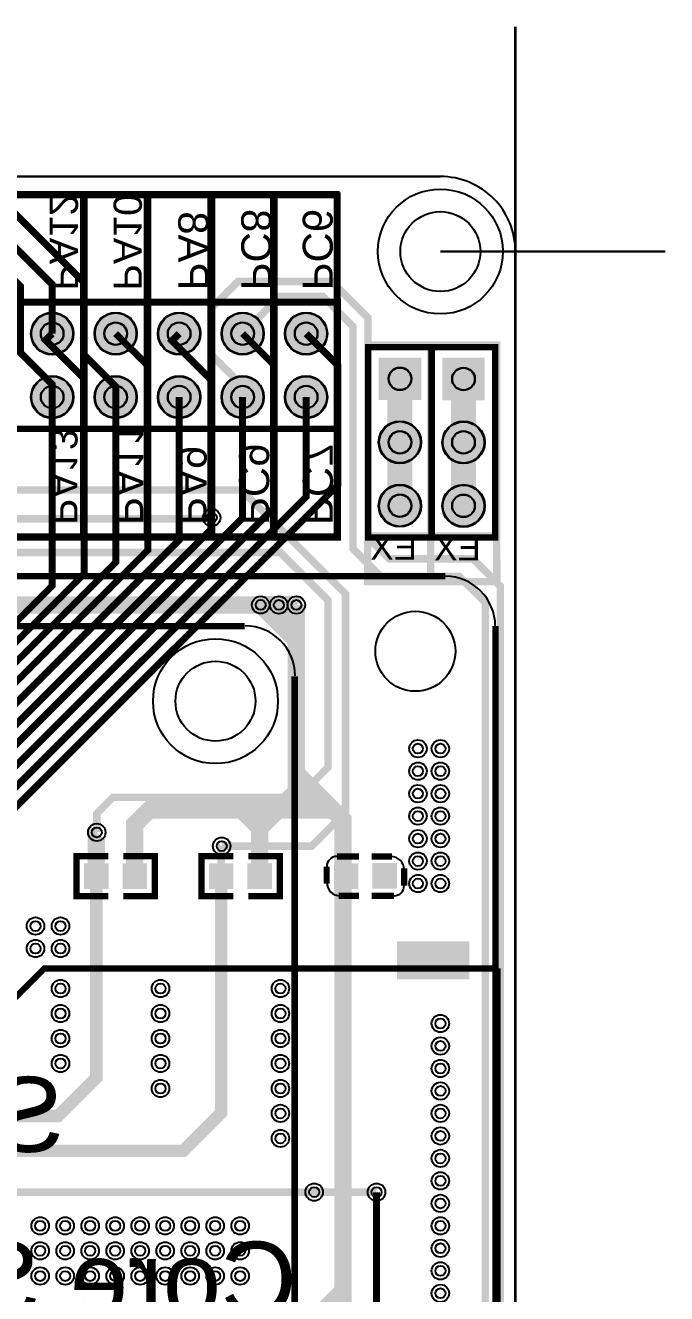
# Model space of a CAD drawing. Header units: millimetres. Extents: x -2 to 136, y -52 to 51.
# Drawn here: x 110.4 to 136.1, y 0.3 to 51.1 of the extents above; entities that cross this region are included whole.
import ezdxf

# ---------------------------------------------------------------- set-up
doc = ezdxf.new("R2010")
doc.units = ezdxf.units.MM
for name, color, linetype, true_color in [('BoardOutline', 7, 'Continuous', 0xff00ff), ('BottomLayer', 7, 'Continuous', 0x0000ff), ('BottomSilkLayer', 7, 'Continuous', 0x808000), ('BottomSolderLayer', 7, 'Continuous', 0xaa00ff), ('Document', 7, 'Continuous', 0xffffff), ('Hole', 7, 'Continuous', 0x222222), ('Multi-Layer', 7, 'Continuous', 0xc0c0c0), ('TopLayer', 7, 'Continuous', 0xff0000), ('TopPasterLayer', 7, 'Continuous', 0x808080), ('TopSilkLayer', 7, 'Continuous', 0xffff00), ('TopSolderLayer', 7, 'Continuous', 0x800080)]:
    doc.layers.add(name, color=color, linetype=linetype, true_color=true_color)
doc.styles.get("Standard").update_dxf_attribs({"font": 'arial.ttf'})

msp = doc.modelspace()

# ---------------------------------------------------------------- hatches: boundary and pattern name
at = {"layer": 'BottomSolderLayer'}
for points in [[(110.617, 38.712, 1), (112.319, 38.712, 1)], [(113.157, 38.712, 1), (114.859, 38.712, 1)], [(115.697, 38.712, 1), (117.399, 38.712, 1)], [(118.237, 38.712, 1), (119.939, 38.712, 1)], [(120.777, 38.712, 1), (122.479, 38.712, 1)], [(124.529, 37.755), (126.231, 37.755), (126.231, 36.053), (124.529, 36.053)], [(127.074, 37.75), (128.776, 37.75), (128.776, 36.048), (127.074, 36.048)], [(110.617, 36.172, 1), (112.319, 36.172, 1)], [(113.157, 36.172, 1), (114.859, 36.172, 1)], [(115.697, 36.172, 1), (117.399, 36.172, 1)], [(118.237, 36.172, 1), (119.939, 36.172, 1)], [(120.777, 36.172, 1), (122.479, 36.172, 1)], [(124.529, 34.364, 1), (126.231, 34.364, 1)], [(127.074, 34.359, 1), (128.776, 34.359, 1)], [(124.529, 31.824, 1), (126.231, 31.824, 1)], [(127.074, 31.819, 1), (128.776, 31.819, 1)]]:
    msp.add_hatch(color=256, dxfattribs=at).paths.add_polyline_path(points)
at = {"layer": 'Multi-Layer'}
for points in [[(110.643, 38.712, 1), (112.294, 38.712, 1)], [(113.183, 38.712, 1), (114.834, 38.712, 1)], [(115.723, 38.712, 1), (117.374, 38.712, 1)], [(118.263, 38.712, 1), (119.914, 38.712, 1)], [(120.803, 38.712, 1), (122.454, 38.712, 1)], [(124.554, 37.729), (126.205, 37.729), (126.205, 36.078), (124.554, 36.078)], [(127.099, 37.724), (128.75, 37.724), (128.75, 36.073), (127.099, 36.073)], [(110.643, 36.172, 1), (112.294, 36.172, 1)], [(113.183, 36.172, 1), (114.834, 36.172, 1)], [(115.723, 36.172, 1), (117.374, 36.172, 1)], [(118.263, 36.172, 1), (119.914, 36.172, 1)], [(120.803, 36.172, 1), (122.454, 36.172, 1)], [(124.554, 34.364, 1), (126.205, 34.364, 1)], [(127.099, 34.359, 1), (128.75, 34.359, 1)], [(124.554, 31.824, 1), (126.205, 31.824, 1)], [(127.099, 31.819, 1), (128.75, 31.819, 1)]]:
    msp.add_hatch(color=256, dxfattribs=at).paths.add_polyline_path(points)
at = {"layer": 'TopLayer'}
for points in [[(113.695, 16.505), (112.766, 16.505), (112.766, 17.485), (113.695, 17.485)], [(115.237, 16.505), (114.307, 16.505), (114.307, 17.485), (115.237, 17.485)], [(118.694, 16.505), (117.764, 16.505), (117.764, 17.485), (118.694, 17.485)], [(120.236, 16.505), (119.306, 16.505), (119.306, 17.485), (120.236, 17.485)], [(122.764, 17.49), (123.694, 17.49), (123.694, 16.511), (122.764, 16.511)], [(124.306, 17.496), (125.235, 17.496), (125.235, 16.516), (124.306, 16.516)], [(125.309, 12.88), (125.309, 14.38), (128.109, 14.38), (128.109, 12.88)]]:
    msp.add_hatch(color=256, dxfattribs=at).paths.add_polyline_path(points)
at = {"layer": 'TopPasterLayer'}
for points in [[(113.695, 16.505), (112.766, 16.505), (112.766, 17.485), (113.695, 17.485)], [(115.237, 16.505), (114.307, 16.505), (114.307, 17.485), (115.237, 17.485)], [(118.694, 16.505), (117.764, 16.505), (117.764, 17.485), (118.694, 17.485)], [(120.236, 16.505), (119.306, 16.505), (119.306, 17.485), (120.236, 17.485)], [(122.764, 17.49), (123.694, 17.49), (123.694, 16.511), (122.764, 16.511)], [(124.306, 17.496), (125.235, 17.496), (125.235, 16.516), (124.306, 16.516)], [(125.309, 12.88), (125.309, 14.38), (128.109, 14.38), (128.109, 12.88)]]:
    msp.add_hatch(color=256, dxfattribs=at).paths.add_polyline_path(points)
at = {"layer": 'TopSolderLayer'}
for points in [[(110.617, 38.712, 1), (112.319, 38.712, 1)], [(113.157, 38.712, 1), (114.859, 38.712, 1)], [(115.697, 38.712, 1), (117.399, 38.712, 1)], [(118.237, 38.712, 1), (119.939, 38.712, 1)], [(120.777, 38.712, 1), (122.479, 38.712, 1)], [(124.529, 37.755), (126.231, 37.755), (126.231, 36.053), (124.529, 36.053)], [(127.074, 37.75), (128.776, 37.75), (128.776, 36.048), (127.074, 36.048)], [(110.617, 36.172, 1), (112.319, 36.172, 1)], [(113.157, 36.172, 1), (114.859, 36.172, 1)], [(115.697, 36.172, 1), (117.399, 36.172, 1)], [(118.237, 36.172, 1), (119.939, 36.172, 1)], [(120.777, 36.172, 1), (122.479, 36.172, 1)], [(124.529, 34.364, 1), (126.231, 34.364, 1)], [(127.074, 34.359, 1), (128.776, 34.359, 1)], [(124.529, 31.824, 1), (126.231, 31.824, 1)], [(127.074, 31.819, 1), (128.776, 31.819, 1)], [(113.721, 16.48), (112.74, 16.48), (112.74, 17.51), (113.721, 17.51)], [(115.262, 16.48), (114.282, 16.48), (114.282, 17.51), (115.262, 17.51)], [(118.72, 16.48), (117.739, 16.48), (117.739, 17.51), (118.72, 17.51)], [(120.261, 16.48), (119.28, 16.48), (119.28, 17.51), (120.261, 17.51)], [(122.739, 17.516), (123.719, 17.516), (123.719, 16.485), (122.739, 16.485)], [(124.28, 17.521), (125.261, 17.521), (125.261, 16.49), (124.28, 16.49)], [(125.261, 12.866), (125.261, 14.393), (128.156, 14.393), (128.156, 12.866)]]:
    msp.add_hatch(color=256, dxfattribs=at).paths.add_polyline_path(points)

# ---------------------------------------------------------------- linework, layer by layer
at = {"layer": 'BoardOutline', "const_width": 0.1}
for points in [[(8, 45.002), (127, 45.002)], [(130, 42), (130, -42)]]:
    msp.add_lwpolyline(points, dxfattribs=at)
at = {"layer": 'BoardOutline'}
msp.add_arc((127.002, 42.001), 2.999, 359.9757, 90, dxfattribs=at)
at = {"layer": 'BottomLayer'}
for points, const_width in [([(125.38, 36.904), (125.38, 31.824)], 1), ([(127.925, 36.899), (127.925, 31.819)], 1), ([(106.388, 36.172), (106.388, 33.663), (107.597, 32.45), (119.05, 32.45), (123.2, 28.3), (123.2, 19.55), (121.848, 18.198), (118.25, 18.2)], 0.3), ([(55.55, 32.85), (55.55, 28.5), (56.2, 27.85), (119.81, 27.852)], 0.7), ([(57, 29.401), (105.2, 29.401), (107.1, 31.3), (117.851, 31.3), (117.851, 31.349)], 0.3), ([(107.65, 29.949), (120.601, 29.949), (122.5, 28.05), (122.5, 21.351), (121.3, 20.15), (113.9, 20.15), (113.251, 19.501), (113.251, 18.75)], 0.3), ([(119.81, 27.852), (121.237, 27.85)], 0.7), ([(121.95, 4.35), (124.445, 4.347)], 0.3)]:
    msp.add_lwpolyline(points, dxfattribs=dict(at, const_width=const_width))
at = {"layer": 'BottomSilkLayer'}
for points, const_width in [([(72.05, 40), (72.05, 44.3), (122.85, 44.3), (122.85, 39.9)], 0.25), ([(112.718, 44.253), (112.718, 30.653)], 0.28), ([(115.268, 44.203), (115.268, 30.703)], 0.28), ([(117.818, 44.203), (117.818, 30.653)], 0.28), ([(120.318, 44.253), (120.318, 30.703)], 0.28), ([(72.1, 39.95), (122.85, 39.95)], 0.25), ([(122.85, 39.85), (122.85, 34.95)], 0.25), ([(124.092, 38.207), (124.092, 30.608), (129.192, 30.608), (129.243, 30.656), (129.243, 38.256), (124.092, 38.257)], 0.3), ([(126.611, 38.231), (126.614, 30.614)], 0.3), ([(122.85, 34.95), (122.85, 30.6), (72.051, 30.6), (72.051, 35)], 0.25), ([(122.85, 34.9), (72.05, 34.9)], 0.25), ([(124.089, 30.61), (124.087, 28.781), (129.26, 28.781), (129.248, 30.687)], 0.3), ([(126.613, 30.614), (126.613, 28.829)], 0.3)]:
    msp.add_lwpolyline(points, dxfattribs=dict(at, const_width=const_width))
at = {"layer": 'BottomSolderLayer'}
for centre, radius in [((111.468, 38.712), 0.851), ((111.468, 38.712), 0.458), ((114.008, 38.712), 0.851), ((114.008, 38.712), 0.458), ((116.548, 38.712), 0.851), ((116.548, 38.712), 0.458), ((119.088, 38.712), 0.851), ((119.088, 38.712), 0.458), ((121.628, 38.712), 0.851), ((121.628, 38.712), 0.458), ((125.38, 36.904), 0.458), ((127.925, 36.899), 0.458), ((111.468, 36.172), 0.851), ((111.468, 36.172), 0.458), ((114.008, 36.172), 0.851), ((114.008, 36.172), 0.458), ((116.548, 36.172), 0.851), ((116.548, 36.172), 0.458), ((119.088, 36.172), 0.851), ((119.088, 36.172), 0.458), ((121.628, 36.172), 0.851), ((121.628, 36.172), 0.458), ((125.38, 34.364), 0.851), ((127.925, 34.359), 0.851), ((125.38, 34.364), 0.458), ((127.925, 34.359), 0.458), ((125.38, 31.824), 0.851), ((127.925, 31.819), 0.851), ((125.38, 31.824), 0.458), ((127.925, 31.819), 0.458)]:
    msp.add_circle(centre, radius, dxfattribs=at)
at = {"layer": 'Document', "const_width": 0.102}
for points in [[(130, 51), (130, 40)], [(127, 42), (136, 42)]]:
    msp.add_lwpolyline(points, dxfattribs=at)
at = {"layer": 'Document'}
for centre in [(127, 41.999), (118.001, 24.001)]:
    msp.add_circle(centre, 2.499, dxfattribs=at)
at = {"layer": 'Hole'}
for centre in [(117.851, 31.349), (119.809, 27.854), (120.538, 27.851), (121.237, 27.851), (126.101, 22.101), (127, 22.101), (126.101, 21.199), (127, 21.199), (126.101, 20.3), (127, 20.3), (126.101, 19.401), (127, 19.401), (113.251, 18.75), (118.25, 18.199), (126.101, 18.499), (127, 18.499), (126.101, 17.6), (127, 17.6), (126.101, 16.701), (127, 16.701), (110.8, 14.999), (111.801, 14.999), (110.8, 14.1), (111.801, 14.1), (111.801, 12.499), (115.801, 12.499), (120.599, 12.499), (111.801, 11.499), (115.801, 11.499), (120.599, 11.499), (127, 11.1), (111.801, 10.5), (115.801, 10.5), (120.599, 10.5), (127, 10.201), (111.801, 9.5), (115.801, 9.5), (120.599, 9.5), (127, 9.299), (115.801, 8.499), (120.599, 8.499), (127, 8.4), (120.599, 7.501), (127, 7.501), (120.599, 6.5), (127, 6.599), (127, 5.7), (127, 4.801), (121.951, 4.351), (124.445, 4.348), (127, 3.899), (110.988, 3), (111.989, 3), (112.987, 3), (113.988, 3), (114.989, 3), (115.987, 3), (116.988, 3), (117.988, 3), (118.989, 3), (127, 3), (110.988, 2.002), (111.989, 2.002), (112.987, 2.002), (113.988, 2.002), (114.989, 2.002), (115.987, 2.002), (116.988, 2.002), (117.988, 2.002), (118.989, 2.002), (127, 2.101), (110.988, 0.991), (111.989, 0.991), (112.987, 0.991), (113.988, 0.991), (114.989, 0.991), (115.987, 0.991), (116.988, 0.991), (117.988, 0.991), (118.989, 0.991), (127, 1.199), (127, 0.3)]:
    msp.add_circle(centre, 0.2, dxfattribs=at)
at = {"layer": 'Multi-Layer'}
for centre, radius in [((127, 41.999), 1.6), ((111.468, 38.712), 0.826), ((111.468, 38.712), 0.445), ((114.008, 38.712), 0.826), ((114.008, 38.712), 0.445), ((116.548, 38.712), 0.826), ((116.548, 38.712), 0.445), ((119.088, 38.712), 0.826), ((119.088, 38.712), 0.445), ((121.628, 38.712), 0.826), ((121.628, 38.712), 0.445), ((125.38, 36.904), 0.445), ((127.925, 36.899), 0.445), ((111.468, 36.172), 0.826), ((111.468, 36.172), 0.445), ((114.008, 36.172), 0.826), ((114.008, 36.172), 0.445), ((116.548, 36.172), 0.826), ((116.548, 36.172), 0.445), ((119.088, 36.172), 0.826), ((119.088, 36.172), 0.445), ((121.628, 36.172), 0.826), ((121.628, 36.172), 0.445), ((125.38, 34.364), 0.826), ((127.925, 34.359), 0.826), ((125.38, 34.364), 0.445), ((127.925, 34.359), 0.445), ((125.38, 31.824), 0.826), ((127.925, 31.819), 0.826), ((125.38, 31.824), 0.445), ((127.925, 31.819), 0.445), ((117.851, 31.349), 0.35), ((119.809, 27.854), 0.35), ((120.538, 27.851), 0.35), ((121.237, 27.851), 0.35), ((125.999, 25.999), 1.6), ((118.001, 24.001), 1.6), ((126.101, 22.101), 0.35), ((127, 22.101), 0.35), ((126.101, 21.199), 0.35), ((127, 21.199), 0.35), ((126.101, 20.3), 0.35), ((127, 20.3), 0.35), ((126.101, 19.401), 0.35), ((127, 19.401), 0.35), ((113.251, 18.75), 0.35), ((126.101, 18.499), 0.35), ((127, 18.499), 0.35), ((118.25, 18.199), 0.35), ((126.101, 17.6), 0.35), ((127, 17.6), 0.35), ((126.101, 16.701), 0.35), ((127, 16.701), 0.35), ((110.8, 14.999), 0.35), ((111.801, 14.999), 0.35), ((110.8, 14.1), 0.35), ((111.801, 14.1), 0.35), ((111.801, 12.499), 0.35), ((115.801, 12.499), 0.35), ((120.599, 12.499), 0.35), ((111.801, 11.499), 0.35), ((115.801, 11.499), 0.35), ((120.599, 11.499), 0.35), ((127, 11.1), 0.35), ((111.801, 10.5), 0.35), ((115.801, 10.5), 0.35), ((120.599, 10.5), 0.35), ((127, 10.201), 0.35), ((111.801, 9.5), 0.35), ((115.801, 9.5), 0.35), ((120.599, 9.5), 0.35), ((127, 9.299), 0.35), ((115.801, 8.499), 0.35), ((120.599, 8.499), 0.35), ((127, 8.4), 0.35), ((120.599, 7.501), 0.35), ((127, 7.501), 0.35), ((120.599, 6.5), 0.35), ((127, 6.599), 0.35), ((127, 5.7), 0.35), ((127, 4.801), 0.35), ((121.951, 4.351), 0.35), ((124.445, 4.348), 0.35), ((127, 3.899), 0.35), ((110.988, 3), 0.35), ((111.989, 3), 0.35), ((112.987, 3), 0.35), ((113.988, 3), 0.35), ((114.989, 3), 0.35), ((115.987, 3), 0.35), ((116.988, 3), 0.35), ((117.988, 3), 0.35), ((118.989, 3), 0.35), ((127, 3), 0.35), ((110.988, 2.002), 0.35), ((111.989, 2.002), 0.35), ((112.987, 2.002), 0.35), ((113.988, 2.002), 0.35), ((114.989, 2.002), 0.35), ((115.987, 2.002), 0.35), ((116.988, 2.002), 0.35), ((117.988, 2.002), 0.35), ((118.989, 2.002), 0.35), ((127, 2.101), 0.35), ((127, 1.199), 0.35), ((110.988, 0.991), 0.35), ((111.989, 0.991), 0.35), ((112.987, 0.991), 0.35), ((113.988, 0.991), 0.35), ((114.989, 0.991), 0.35), ((115.987, 0.991), 0.35), ((116.988, 0.991), 0.35), ((117.988, 0.991), 0.35), ((118.989, 0.991), 0.35), ((127, 0.3), 0.35)]:
    msp.add_circle(centre, radius, dxfattribs=at)
at = {"layer": 'TopLayer'}
for points, const_width in [([(114.008, 36.172), (114.008, 36.591), (112.751, 37.849), (112.751, 40.749), (109.2, 44.3), (20.251, 44.3), (19.401, 43.449), (19.401, 35.966)], 0.28), ([(111.468, 38.712), (111.468, 40.682), (108.45, 43.7), (20.6, 43.7), (20.051, 43.15), (20.051, 35.319)], 0.28), ([(111.468, 36.172), (111.468, 36.682), (110.2, 37.95), (110.2, 40.603), (107.803, 43), (51.35, 43), (50.15, 41.8), (50.15, 39.65), (48.93, 38.43), (48.898, 38.43)], 0.28), ([(119.088, 36.172), (119.088, 36.612), (117.85, 37.85), (117.85, 39.75), (118.9, 40.8), (122.65, 40.8), (124.1, 39.35), (124.1, 30.55), (124.95, 29.7), (128.3, 29.7), (129.4, 28.6), (129.4, -18.55), (127.549, -20.401), (116.949, -20.401)], 0.3), ([(119.088, 38.712), (120.576, 40.2), (122.3, 40.2), (123.5, 39), (123.5, 30.1), (124.6, 29), (127.75, 29), (128.8, 27.95), (128.8, -17.85), (127.45, -19.2), (115.2, -19.2)], 0.3), ([(96.9, 4.55), (96.9, 4.55), (96.9, 13.25), (112.75, 29.1), (112.75, 36.904), (111.205, 38.449), (111.468, 38.712)], 0.28), ([(98, 4), (98, 4), (98, 12.75), (115.3, 30.05), (115.3, 37.42), (114.008, 38.712)], 0.28), ([(100.2, 2.8), (100.2, 2.8), (100.2, 11.6), (120.35, 31.75), (120.35, 37.45), (119.088, 38.712)], 0.28), ([(101.3, 2.15), (101.3, 2.15), (101.3, 11.05), (122.9, 32.65), (122.9, 37.44), (121.628, 38.712)], 0.28), ([(117.85, 33.1), (117.85, 36.837), (116.261, 38.425), (116.548, 38.712)], 0.28), ([(125.38, 36.904), (125.38, 31.824)], 1), ([(127.925, 36.899), (127.925, 31.819)], 1), ([(96.3, 5.25), (96.3, 13.45), (111.468, 28.618), (111.468, 36.172)], 0.28), ([(97.45, 4.25), (97.45, 4.25), (97.45, 13), (114.008, 29.558), (114.008, 36.172)], 0.28), ([(98.55, 3.65), (98.55, 3.65), (98.55, 12.45), (116.548, 30.448), (116.548, 36.172)], 0.28), ([(99.65, 3.05), (99.65, 3.05), (99.65, 11.9), (119.088, 31.338), (119.088, 36.172)], 0.28), ([(100.75, 2.45), (100.75, 2.45), (100.75, 11.3), (121.628, 32.178), (121.628, 36.172)], 0.28), ([(117.851, 31.35), (117.851, 33.099)], 0.28), ([(99.101, 3.35), (99.101, 3.35), (99.101, 12.151), (117.851, 30.899), (117.851, 31.35)], 0.28), ([(119.809, 27.854), (121.237, 26.426), (121.237, 25.949)], 0.7), ([(119.809, 27.854), (121.234, 27.854), (121.237, 27.851)], 0.7), ([(120.538, 27.851), (121.237, 27.153), (121.237, 26.551)], 0.7), ([(121.237, 27.851), (121.237, 19.736), (121.151, 19.649)], 0.7), ([(122.7, 19.649), (121.237, 21.113), (121.237, 21.3)], 0.7), ([(121.237, 20.5), (121.237, 20.386), (120.15, 19.299)], 0.7), ([(122.7, 19.65), (122.7, 19.65), (121.237, 20.43), (121.237, 20.5)], 0.7), ([(120.5, 19.649), (115.35, 19.649), (114.77, 19.07), (114.77, 16.995)], 0.7), ([(119.766, 18.915), (119.766, 18.933), (119.05, 19.649)], 0.7), ([(122.451, 19.649), (120.5, 19.649), (120.15, 19.3), (119.766, 18.916), (119.766, 16.995)], 0.7), ([(122.451, 19.649), (122.7, 19.65), (123.1, 19.25), (123.1, 17), (123.231, 17)], 0.7), ([(113.251, 18.75), (113.231, 18.73), (113.231, 17)], 0.7), ([(118.25, 18.199), (118.23, 18.179), (118.23, 17)], 0.3), ([(123.231, 17), (123.1, 17), (123.1, 0.4), (122.07, -0.63), (102.897, -0.65)], 0.7), ([(118.23, 17), (118.23, 7.53), (116.7, 6), (104.1, 6), (103.25, 6.85), (102.898, 6.85)], 0.5), ([(113.231, 17), (113.231, 8.931), (111.7, 7.4), (105, 7.4), (103.053, 9.347), (102.898, 9.347)], 0.5), ([(104.849, 4.351), (121.95, 4.35)], 0.3), ([(124.445, 4.348), (124.445, -16.678), (124.768, -17)], 0.28), ([(123.101, 0.399), (123.101, -16.866), (123.228, -16.993)], 0.7)]:
    msp.add_lwpolyline(points, dxfattribs=dict(at, const_width=const_width))
at = {"layer": 'TopSilkLayer'}
for points, const_width in [([(72.082, 39.947), (72.082, 44.247), (122.882, 44.247), (122.882, 39.847)], 0.25), ([(112.75, 44.2), (112.75, 30.6)], 0.28), ([(115.3, 44.15), (115.3, 30.65)], 0.28), ([(117.85, 44.15), (117.85, 30.6)], 0.28), ([(120.35, 44.2), (120.35, 30.65)], 0.28), ([(122.9, 34.9), (122.9, 30.55), (72.083, 30.546), (72.083, 34.946)], 0.25), ([(127.2, 29.007), (118.182, 29.007), (38, 29)], 0.254), ([(119.169, 27.001), (38, 27)], 0.254), ([(129.201, -26.994), (129.201, 27.006)], 0.254), ([(121.169, -24.999), (121.169, 25.001)], 0.254), ([(113.716, 16.195), (113.701, 16.195), (112.438, 16.195), (112.438, 17.795), (113.716, 17.795)], 0.25), ([(114.318, 16.195), (115.572, 16.195), (115.572, 17.795), (114.318, 17.795)], 0.25), ([(118.715, 16.195), (118.699, 16.195), (117.437, 16.195), (117.437, 17.795), (118.715, 17.795)], 0.25), ([(119.317, 16.195), (120.571, 16.195), (120.571, 17.795), (119.317, 17.795)], 0.25), ([(122.858, 17.788), (123.721, 17.788), (123.747, 17.788)], 0.25), ([(124.255, 17.788), (125.067, 17.788)], 0.25), ([(122.451, 16.695), (122.451, 17.381)], 0.25), ([(125.55, 17.305), (125.55, 16.619)], 0.25), ([(123.747, 16.213), (122.934, 16.213)], 0.25), ([(125.144, 16.213), (124.28, 16.213), (124.255, 16.213)], 0.25), ([(129.287, 13.306), (129.287, -13.394), (106.087, -13.394), (105.586, -13.394)], 0.254), ([(106.037, 11.106), (108.959, 11.106), (111.159, 13.306), (129.287, 13.306)], 0.254)]:
    msp.add_lwpolyline(points, dxfattribs=dict(at, const_width=const_width))
at = {"layer": 'TopSilkLayer', "const_width": 0.254}
for points in [[(72.098, 39.982), (122.898, 39.982), (122.898, 34.902), (72.098, 34.902), (72.098, 39.982)], [(126.65, 38.174), (126.65, 30.554), (124.11, 30.554), (124.11, 38.174), (126.65, 38.174)], [(129.195, 38.169), (129.195, 30.549), (126.655, 30.549), (126.655, 38.169), (129.195, 38.169)]]:
    msp.add_lwpolyline(points, close=True, dxfattribs=at)
at = {"layer": 'TopSilkLayer'}
for centre, radius, start, end in [((127.195, 26.999), 2, 0.0291, 90), ((119.191, 25.013), 1.998, 0.109, 90), ((122.858, 17.381), 0.406, 90, 180), ((125.017, 17.254), 0.533, 360, 90), ((122.985, 16.746), 0.533, 180, 270), ((125.144, 16.619), 0.406, 270, 0)]:
    msp.add_arc(centre, radius, start, end, dxfattribs=at)
at = {"layer": 'TopSolderLayer'}
for centre, radius in [((111.468, 38.712), 0.851), ((111.468, 38.712), 0.458), ((114.008, 38.712), 0.851), ((114.008, 38.712), 0.458), ((116.548, 38.712), 0.851), ((116.548, 38.712), 0.458), ((119.088, 38.712), 0.851), ((119.088, 38.712), 0.458), ((121.628, 38.712), 0.851), ((121.628, 38.712), 0.458), ((125.38, 36.904), 0.458), ((127.925, 36.899), 0.458), ((111.468, 36.172), 0.851), ((111.468, 36.172), 0.458), ((114.008, 36.172), 0.851), ((114.008, 36.172), 0.458), ((116.548, 36.172), 0.851), ((116.548, 36.172), 0.458), ((119.088, 36.172), 0.851), ((119.088, 36.172), 0.458), ((121.628, 36.172), 0.851), ((121.628, 36.172), 0.458), ((125.38, 34.364), 0.851), ((127.925, 34.359), 0.851), ((125.38, 34.364), 0.458), ((127.925, 34.359), 0.458), ((125.38, 31.824), 0.851), ((127.925, 31.819), 0.851), ((125.38, 31.824), 0.458), ((127.925, 31.819), 0.458)]:
    msp.add_circle(centre, radius, dxfattribs=at)

# ---------------------------------------------------------------- texts
at = {"layer": 'BottomSilkLayer', "text_generation_flag": 2}
for s, height, p in [('PA12', 1.13, (111.367, 40.442)), ('PA10', 1.13, (113.924, 40.442)), ('PA8', 1.1999, (116.513, 40.442)), ('PC8', 1.1999, (119.032, 40.442)), ('PC6', 1.1999, (121.491, 40.442)), ('PA11', 1.1999, (113.912, 31.052)), ('PA13', 1.13, (111.349, 31.052)), ('PA9', 1.1999, (116.447, 31.052)), ('PC9', 1.1999, (118.948, 31.052)), ('PC7', 1.1999, (121.496, 31.052))]:
    msp.add_text(s, height=height, rotation=270, dxfattribs=at).set_placement(p)
for s, height, p in [('EX', 1, (126.063, 29.66)), ('EX', 1, (128.618, 29.637)), ('STM32F103VET6', 3, (111.943, 5.961)), ('Core System Board V1.0', 3, (121.252, -0.635))]:
    msp.add_text(s, height=height, dxfattribs=at).set_placement(p)

doc.saveas('drawing.dxf')
